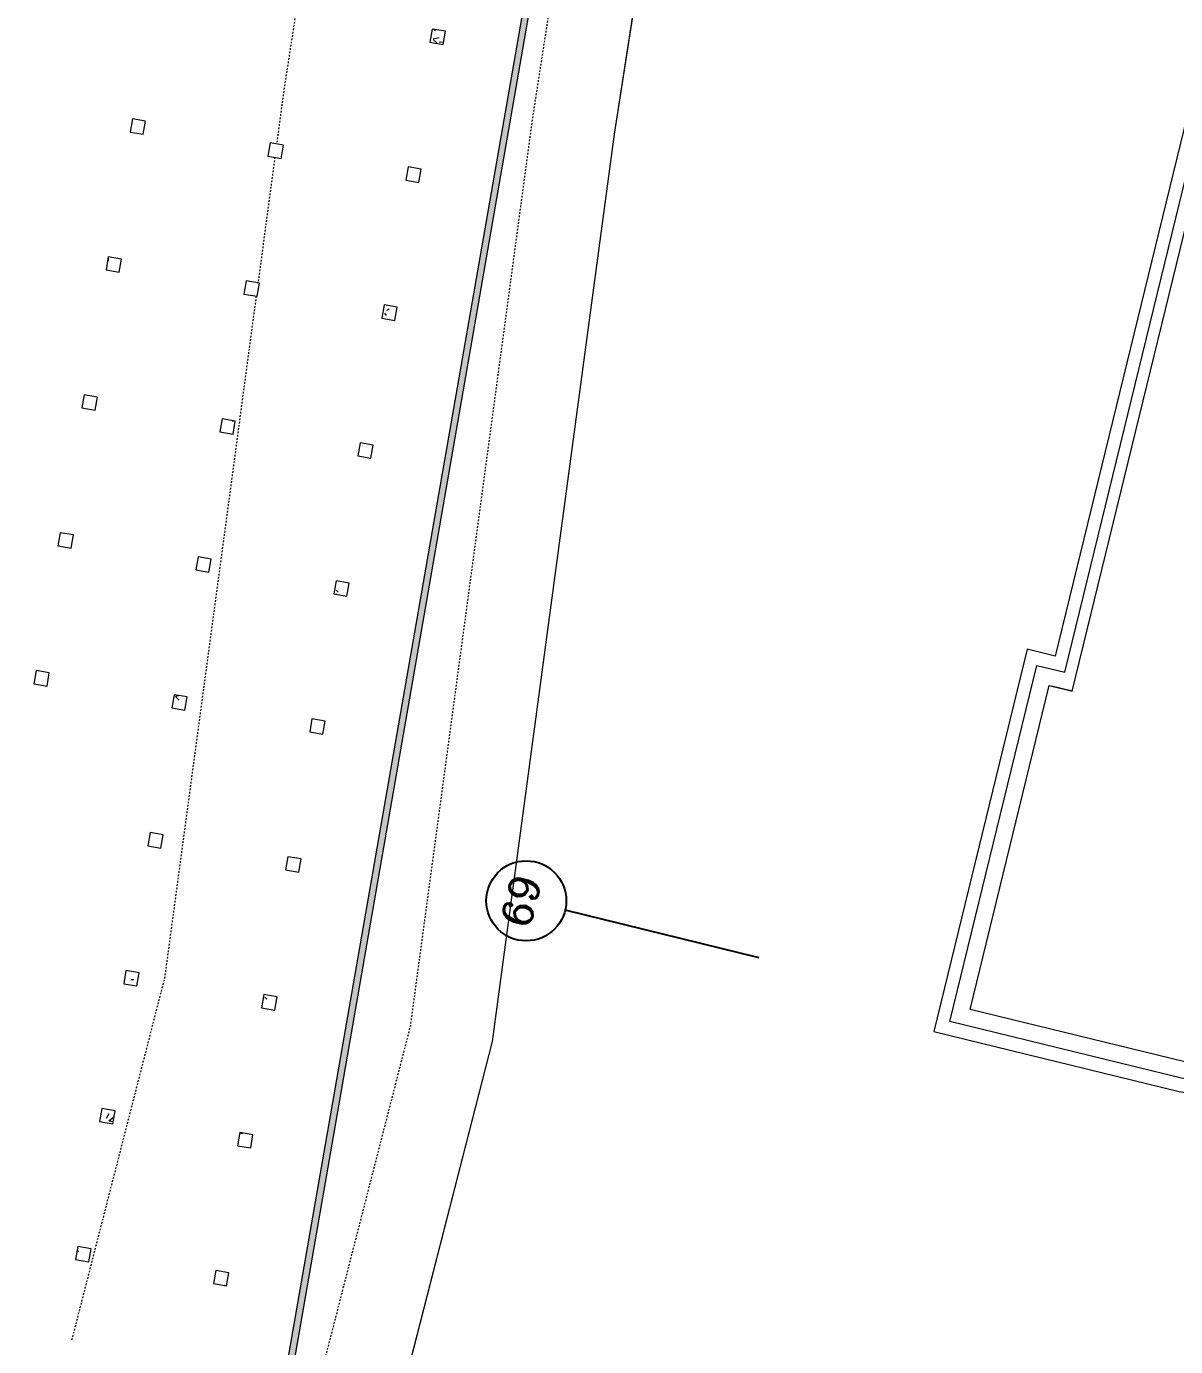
# Model space of a CAD drawing. Extents: x 274235 to 276654, y 142848 to 144425.
# Drawn here: x 276301.4 to 276370.4, y 143025.8 to 143105 of the extents above; entities that cross this region are included whole.
import ezdxf

# ---------------------------------------------------------------- set-up
doc = ezdxf.new("R2010")
doc.units = 0
doc.header["$LTSCALE"] = 1.5
for name, pattern in [('DASH', [0.35, 0.25, -0.1]), ('IMPORT-SITE-SETBACK$0$_ACM-G-DASHED _2_', [19.05, 12.7, -6.35]), ('IMPORT-SITE-SETBACK$0$_ACM-G-DIVIDE _2_', [31.75, 12.7, -6.35, 0, -6.35, 0, -6.35])]:
    doc.linetypes.add(name, pattern=pattern)
doc.layers.get('0').update_dxf_attribs({"linetype": 'CONTINUOUS', "lineweight": 0})
for name, color, linetype, lineweight in [('1-车站轮廓', 140, 'DASH', 13), ('_ACM-A-DETL', 7, 'CONTINUOUS', 5), ('_ACM-A-SITE-PROP-ESMT', 10, 'CONTINUOUS', 5), ('_ACM-A-WALL-FULL', 6, 'CONTINUOUS', 13), ('_ACM-A-WALL-PATT', 8, 'CONTINUOUS', 9), ('_ACM-S-STRU-CLOS', 5, 'CONTINUOUS', 5), ('SITE for basement_dwg', 8, 'CONTINUOUS', 5), ('SITE-SETBACK$0$_ACM-A-SITE-SETB-GREN', 7, 'IMPORT-SITE-SETBACK$0$_ACM-G-DIVIDE _2_', 18), ('SITE-SETBACK$0$_ACM-A-SITE-SETB-HIRS', 7, 'IMPORT-SITE-SETBACK$0$_ACM-G-DASHED _2_', 18), ('SITE-SETBACK$0$JZD', 250, 'CONTINUOUS', 5)]:
    doc.layers.add(name, color=color, linetype=linetype, lineweight=lineweight)
doc.layers.add('AXIS', color=3, linetype='CONTINUOUS')
doc.layers.add('AXIS_TEXT', color=7, linetype='CONTINUOUS')
doc.styles.add('Complex_1', font='complex_.ttf', dxfattribs={"height": 1765.656079})

# ---------------------------------------------------------------- blocks, each defined once
blk = doc.blocks.new('SITE for basement_dwg_JGTTYUYI-3970909-B1_Working')
at = {"color": 250, "lineweight": 5}
blk.add_line((5211452, -3358806), (5211452, -3360084), dxfattribs=at)
at = {"layer": '1-车站轮廓', "linetype": 'Continuous', "flags": 128}
for points in [[(5231145, -3343340), (5231452, -3346949), (5231452, -3360226), (5211452, -3360226), (5211452, -3358806), (5076652, -3358806), (5076652, -3364906), (5078452, -3364906), (5078452, -3360306), (5209652, -3360306), (5209652, -3362026), (5233252, -3362026), (5233252, -3346872), (5232941, -3343219)], [(5232143, -3343273), (5232452, -3346906), (5232452, -3361226), (5210452, -3361226), (5210452, -3359506), (5077652, -3359506), (5077652, -3364846)]]:
    blk.add_lwpolyline(points, dxfattribs=at)
at = {"layer": 'AXIS'}
blk.add_line((5231452, -3373244), (5231452, -3385244), dxfattribs=at)
blk.add_circle((5231452, -3387644), 2400, dxfattribs=at)
at = {"layer": 'AXIS_TEXT', "color": 7, "insert": (5230023, -3387060), "char_height": 1765.7, "width": 4015.59, "attachment_point": 1, "line_spacing_factor": 1.141342, "style": 'Complex_1'}
blk.add_mtext('69', dxfattribs=at)
blk = doc.blocks.new('SITE for basement_dwg_A$C2A366C87-3970910-B1_Working')
at = {"xscale": 0.001, "yscale": 0.001, "zscale": 0.001, "rotation": 256.2583456811273}
blk.add_blockref('SITE for basement_dwg_JGTTYUYI-3970909-B1_Working', (4772.274, 4435.724), dxfattribs=at)
blk = doc.blocks.new('SITE for basement_dwg-3947335-B1_Working')
at = {"layer": 'SITE-SETBACK$0$_ACM-A-SITE-SETB-GREN'}
blk.add_line((450118, 131688), (450415, 124088), dxfattribs=at)
at = {"layer": 'SITE-SETBACK$0$_ACM-A-SITE-SETB-GREN', "flags": 128}
for points in [[(449872, 140088), (449951, 135964), (450087, 132488)], [(450446, 123288), (452054, 82060), (450292, 59688)]]:
    blk.add_lwpolyline(points, dxfattribs=at)
at = {"layer": 'SITE-SETBACK$0$_ACM-A-SITE-SETB-HIRS', "flags": 128}
blk.add_lwpolyline([(441171, 257688), (447193, 257688), (445964, 215892), (464070, 215604), (464034, 183857), (464946, 136400), (467077, 81763), (463911, 41559), (467261, -31569), (445510, -54465), (417944, -54618), (414626, -54621), (411318, -54596), (408012, -54543), (404706, -54460), (401399, -54349), (398094, -54210), (394792, -54041), (391491, -53843), (388192, -53617), (384893, -53362), (381598, -53079), (378306, -52767), (375017, -52425), (371729, -52056), (368447, -51659), (365167, -51232), (361891, -50777), (358620, -50293), (355353, -49781), (352089, -49240), (348831, -48672), (345578, -48074), (342330, -47449), (339089, -46796), (335852, -46114), (332622, -45404), (329398, -44666), (326181, -43899), (322970, -43105), (320011, -42346), (292145, -31836), (279304, -27260), (276912, -26407), (227559, -8820), (178459, 5903), (177562, 21093), (169095, 20113), (166988, 17822), (159511, 52445), (159728, 58960), (160004, 60492), (159400, 67475), (158242, 76922), (156377, 88374), (154069, 96126), (153228, 103623), (148745, 257688)], dxfattribs=at)
at = {"layer": 'SITE-SETBACK$0$JZD', "flags": 128}
blk.add_lwpolyline([(469034, 183902), (469944, 136546), (472084, 81664), (468920, 41477), (472353, -33468), (447668, -59453), (417961, -59618), (414610, -59621), (411259, -59596), (407909, -59542), (404559, -59458), (401210, -59345), (397862, -59204), (394515, -59034), (391171, -58833), (387828, -58604), (384487, -58345), (381149, -58059), (377812, -57743), (374480, -57396), (371149, -57023)], dxfattribs=at)
at = {"xscale": 999.9999999999999, "yscale": 999.9999999999999, "zscale": 999.9999999999999, "rotation": 9.892455312898214}
blk.add_blockref('SITE for basement_dwg_A$C2A366C87-3970910-B1_Working', (264569, -107075), dxfattribs=at)
blk = doc.blocks.new('M_Concrete-Rectangular-Column - 800 x 800mm-V966-B1_Working')
at = {"layer": '_ACM-S-STRU-CLOS'}
h = blk.add_hatch(dxfattribs=at)
h.set_pattern_fill('FP_602', color=256, style=0, pattern_type=2)
h.set_pattern_definition([(50, (-1059004, -705204.6), (3643.682, -318.781), [381, -4191]), (355, (-1059004, -705204.6), (-704.856, 3821.136), [304.8, -3352.8]), (100.451, (-1058700.5, -705231), (2938.852, 3502.332), [323.8, -3561.801]), (46.184, (-1059004, -704188.6), (5421.582, -840.855), [571.5, -6286.5]), (96.636, (-1058552.3, -704258.6), (4748.051, 4948.551), [485.7, -5342.702]), (351.184, (-1059004, -704188.6), (4748.1, 4948.506), [457.2, -5029.2]), (21, (-1058496, -704442.6), (3032.288, -2045.3045), [381, -4191]), (326, (-1058496, -704442.6), (1236.042, 3683.762), [304.8, -3352.8]), (71.451, (-1058243.4, -704613), (4268.343, 1638.425), [323.8, -3561.801]), (37.5, (-1059004.1, -705204.6), (61.772, 1691.1008), [167.64, -3144.52, 167.64, -6601.46]), (37.5, (-1059004.1, -705204.6), (61.772, 1691.1008), [-3479.8, -3235.96, 167.64, -3197.86]), (7.5, (-1059004.1, -705204.6), (1336.3933, 2003.6115), [167.64, -1772.92, 167.64, -4351.02]), (7.5, (-1059004.1, -705204.6), (1336.3933, 2003.6115), [-2108.2, -3068.32, 167.64, -1115.06]), (327.5, (-1060137, -705204.6), (2711.8178, -114.5786), [167.64, -1102.36, -9220.2]), (327.5, (-1060137, -705204.6), (2711.8178, -114.5786), [-1270, 167.64, -3794.76, -5257.8]), (327.5, (-1060137, -705204.6), (2711.8178, -114.5786), [-5232.4, 167.64, -5090.16]), (317.5, (-1060645, -705204.6), (2962.5856, 508.5334), [167.64, -1483.36, -6365.24]), (317.5, (-1060645, -705204.6), (2962.5856, 508.5334), [-1651, 167.64, -2463.8, -3733.8]), (317.5, (-1060645, -705204.6), (2962.5856, 508.5334), [-4282.44, 167.64, -3566.16])])
h.paths.add_polyline_path([(400, -400), (400, 400), (-400, 400), (-400, -400)])
at = {"layer": '_ACM-A-DETL', "color": 250}
for p, q in [((400, 400), (-400, 400)), ((-400, 400), (-400, -400)), ((400, -400), (400, 400)), ((-400, -400), (400, -400))]:
    blk.add_line(p, q, dxfattribs=at)
blk = doc.blocks.new('M_Concrete-Rectangular-Column - 800 x 800mm-V967-B1_Working')
at = {"layer": '_ACM-S-STRU-CLOS'}
h = blk.add_hatch(dxfattribs=at)
h.set_pattern_fill('FP_603', color=256, style=0, pattern_type=2)
h.set_pattern_definition([(50, (-1059004, -696804.6), (3643.682, -318.781), [381, -4191]), (355, (-1059004, -696804.6), (-704.856, 3821.136), [304.8, -3352.8]), (100.451, (-1058700.5, -696831), (2938.852, 3502.332), [323.8, -3561.801]), (46.184, (-1059004, -695788.6), (5421.582, -840.855), [571.5, -6286.5]), (96.636, (-1058552.3, -695858.6), (4748.051, 4948.551), [485.7, -5342.702]), (351.184, (-1059004, -695788.6), (4748.1, 4948.506), [457.2, -5029.2]), (21, (-1058496, -696042.6), (3032.288, -2045.3045), [381, -4191]), (326, (-1058496, -696042.6), (1236.042, 3683.762), [304.8, -3352.8]), (71.451, (-1058243.4, -696213), (4268.343, 1638.425), [323.8, -3561.801]), (37.5, (-1059004.1, -696804.6), (61.772, 1691.1008), [167.64, -3144.52, 167.64, -6601.46]), (37.5, (-1059004.1, -696804.6), (61.772, 1691.1008), [-3479.8, -3235.96, 167.64, -3197.86]), (7.5, (-1059004.1, -696804.6), (1336.3933, 2003.6115), [167.64, -1772.92, 167.64, -4351.02]), (7.5, (-1059004.1, -696804.6), (1336.3933, 2003.6115), [-2108.2, -3068.32, 167.64, -1115.06]), (327.5, (-1060137, -696804.6), (2711.8178, -114.5786), [167.64, -1102.36, -9220.2]), (327.5, (-1060137, -696804.6), (2711.8178, -114.5786), [-1270, 167.64, -3794.76, -5257.8]), (327.5, (-1060137, -696804.6), (2711.8178, -114.5786), [-5232.4, 167.64, -5090.16]), (317.5, (-1060645, -696804.6), (2962.5856, 508.5334), [167.64, -1483.36, -6365.24]), (317.5, (-1060645, -696804.6), (2962.5856, 508.5334), [-1651, 167.64, -2463.8, -3733.8]), (317.5, (-1060645, -696804.6), (2962.5856, 508.5334), [-4282.44, 167.64, -3566.16])])
h.paths.add_polyline_path([(400, -400), (400, 400), (-400, 400), (-400, -400)])
at = {"layer": '_ACM-A-DETL', "color": 250}
for p, q in [((400, 400), (-400, 400)), ((-400, 400), (-400, -400)), ((400, -400), (400, 400)), ((-400, -400), (400, -400))]:
    blk.add_line(p, q, dxfattribs=at)
blk = doc.blocks.new('M_Concrete-Rectangular-Column - 800 x 800mm-V968-B1_Working')
at = {"layer": '_ACM-A-DETL', "color": 250}
for p, q in [((400, 400), (-400, 400)), ((-400, 400), (-400, -400)), ((400, -400), (400, 400)), ((-400, -400), (400, -400))]:
    blk.add_line(p, q, dxfattribs=at)
blk = doc.blocks.new('M_Concrete-Rectangular-Column - 800 x 800mm-V969-B1_Working')
at = {"layer": '_ACM-A-DETL', "color": 250}
for p, q in [((400, 400), (-400, 400)), ((-400, 400), (-400, -400)), ((400, -400), (400, 400)), ((-400, -400), (400, -400))]:
    blk.add_line(p, q, dxfattribs=at)
blk = doc.blocks.new('M_Concrete-Rectangular-Column - 800 x 800mm-V970-B1_Working')
at = {"layer": '_ACM-A-DETL', "color": 250}
for p, q in [((400, 400), (-400, 400)), ((-400, 400), (-400, -400)), ((400, -400), (400, 400)), ((-400, -400), (400, -400))]:
    blk.add_line(p, q, dxfattribs=at)
blk = doc.blocks.new('M_Concrete-Rectangular-Column - 800 x 800mm-V996-B1_Working')
at = {"layer": '_ACM-A-DETL', "color": 250}
for p, q in [((400, 400), (-400, 400)), ((-400, 400), (-400, -400)), ((400, -400), (400, 400)), ((-400, -400), (400, -400))]:
    blk.add_line(p, q, dxfattribs=at)
blk = doc.blocks.new('M_Concrete-Rectangular-Column - 800 x 800mm-V997-B1_Working')
at = {"layer": '_ACM-S-STRU-CLOS'}
h = blk.add_hatch(dxfattribs=at)
h.set_pattern_fill('FP_618', color=256, style=0, pattern_type=2)
h.set_pattern_definition([(50, (-1067404, -696804.6), (3643.682, -318.781), [381, -4191]), (355, (-1067404, -696804.6), (-704.856, 3821.136), [304.8, -3352.8]), (100.451, (-1067100.5, -696831), (2938.852, 3502.332), [323.8, -3561.801]), (46.184, (-1067404, -695788.6), (5421.582, -840.855), [571.5, -6286.5]), (96.636, (-1066952.3, -695858.6), (4748.051, 4948.551), [485.7, -5342.702]), (351.184, (-1067404, -695788.6), (4748.1, 4948.506), [457.2, -5029.2]), (21, (-1066896, -696042.6), (3032.288, -2045.3045), [381, -4191]), (326, (-1066896, -696042.6), (1236.042, 3683.762), [304.8, -3352.8]), (71.451, (-1066643.4, -696213), (4268.343, 1638.425), [323.8, -3561.801]), (37.5, (-1067404.1, -696804.6), (61.772, 1691.1008), [167.64, -3144.52, 167.64, -6601.46]), (37.5, (-1067404.1, -696804.6), (61.772, 1691.1008), [-3479.8, -3235.96, 167.64, -3197.86]), (7.5, (-1067404.1, -696804.6), (1336.3933, 2003.6115), [167.64, -1772.92, 167.64, -4351.02]), (7.5, (-1067404.1, -696804.6), (1336.3933, 2003.6115), [-2108.2, -3068.32, 167.64, -1115.06]), (327.5, (-1068537, -696804.6), (2711.8178, -114.5786), [167.64, -1102.36, -9220.2]), (327.5, (-1068537, -696804.6), (2711.8178, -114.5786), [-1270, 167.64, -3794.76, -5257.8]), (327.5, (-1068537, -696804.6), (2711.8178, -114.5786), [-5232.4, 167.64, -5090.16]), (317.5, (-1069045, -696804.6), (2962.5856, 508.5334), [167.64, -1483.36, -6365.24]), (317.5, (-1069045, -696804.6), (2962.5856, 508.5334), [-1651, 167.64, -2463.8, -3733.8]), (317.5, (-1069045, -696804.6), (2962.5856, 508.5334), [-4282.44, 167.64, -3566.16])])
h.paths.add_polyline_path([(400, -400), (400, 400), (-400, 400), (-400, -400)])
at = {"layer": '_ACM-A-DETL', "color": 250}
for p, q in [((400, 400), (-400, 400)), ((-400, 400), (-400, -400)), ((400, -400), (400, 400)), ((-400, -400), (400, -400))]:
    blk.add_line(p, q, dxfattribs=at)
blk = doc.blocks.new('M_Concrete-Rectangular-Column - 800 x 800mm-V998-B1_Working')
at = {"layer": '_ACM-S-STRU-CLOS'}
h = blk.add_hatch(dxfattribs=at)
h.set_pattern_fill('FP_619', color=256, style=0, pattern_type=2)
h.set_pattern_definition([(50, (-1067404, -688404.6), (3643.682, -318.781), [381, -4191]), (355, (-1067404, -688404.6), (-704.856, 3821.136), [304.8, -3352.8]), (100.451, (-1067100.5, -688431), (2938.852, 3502.332), [323.8, -3561.801]), (46.184, (-1067404, -687388.6), (5421.582, -840.855), [571.5, -6286.5]), (96.636, (-1066952.3, -687458.6), (4748.051, 4948.551), [485.7, -5342.702]), (351.184, (-1067404, -687388.6), (4748.1, 4948.506), [457.2, -5029.2]), (21, (-1066896, -687642.6), (3032.288, -2045.3045), [381, -4191]), (326, (-1066896, -687642.6), (1236.042, 3683.762), [304.8, -3352.8]), (71.451, (-1066643.4, -687813), (4268.343, 1638.425), [323.8, -3561.801]), (37.5, (-1067404.1, -688404.6), (61.772, 1691.1008), [167.64, -3144.52, 167.64, -6601.46]), (37.5, (-1067404.1, -688404.6), (61.772, 1691.1008), [-3479.8, -3235.96, 167.64, -3197.86]), (7.5, (-1067404.1, -688404.6), (1336.3933, 2003.6115), [167.64, -1772.92, 167.64, -4351.02]), (7.5, (-1067404.1, -688404.6), (1336.3933, 2003.6115), [-2108.2, -3068.32, 167.64, -1115.06]), (327.5, (-1068537, -688404.6), (2711.8178, -114.5786), [167.64, -1102.36, -9220.2]), (327.5, (-1068537, -688404.6), (2711.8178, -114.5786), [-1270, 167.64, -3794.76, -5257.8]), (327.5, (-1068537, -688404.6), (2711.8178, -114.5786), [-5232.4, 167.64, -5090.16]), (317.5, (-1069045, -688404.6), (2962.5856, 508.5334), [167.64, -1483.36, -6365.24]), (317.5, (-1069045, -688404.6), (2962.5856, 508.5334), [-1651, 167.64, -2463.8, -3733.8]), (317.5, (-1069045, -688404.6), (2962.5856, 508.5334), [-4282.44, 167.64, -3566.16])])
h.paths.add_polyline_path([(400, -400), (400, 400), (-400, 400), (-400, -400)])
at = {"layer": '_ACM-A-DETL', "color": 250}
for p, q in [((400, 400), (-400, 400)), ((-400, 400), (-400, -400)), ((400, -400), (400, 400)), ((-400, -400), (400, -400))]:
    blk.add_line(p, q, dxfattribs=at)
blk = doc.blocks.new('M_Concrete-Rectangular-Column - 800 x 800mm-V999-B1_Working')
at = {"layer": '_ACM-A-DETL', "color": 250}
for p, q in [((400, 400), (-400, 400)), ((-400, 400), (-400, -400)), ((400, -400), (400, 400)), ((-400, -400), (400, -400))]:
    blk.add_line(p, q, dxfattribs=at)
blk = doc.blocks.new('M_Concrete-Rectangular-Column - 800 x 800mm-V1000-B1_Working')
at = {"layer": '_ACM-S-STRU-CLOS'}
h = blk.add_hatch(dxfattribs=at)
h.set_pattern_fill('FP_620', color=256, style=0, pattern_type=2)
h.set_pattern_definition([(50, (-1067404, -671604.6), (3643.682, -318.781), [381, -4191]), (355, (-1067404, -671604.6), (-704.856, 3821.136), [304.8, -3352.8]), (100.451, (-1067100.5, -671631), (2938.852, 3502.332), [323.8, -3561.801]), (46.184, (-1067404, -670588.6), (5421.582, -840.855), [571.5, -6286.5]), (96.636, (-1066952.3, -670658.6), (4748.051, 4948.551), [485.7, -5342.702]), (351.184, (-1067404, -670588.6), (4748.1, 4948.506), [457.2, -5029.2]), (21, (-1066896, -670842.6), (3032.288, -2045.3045), [381, -4191]), (326, (-1066896, -670842.6), (1236.042, 3683.762), [304.8, -3352.8]), (71.451, (-1066643.4, -671013), (4268.343, 1638.425), [323.8, -3561.801]), (37.5, (-1067404.1, -671604.6), (61.772, 1691.1008), [167.64, -3144.52, 167.64, -6601.46]), (37.5, (-1067404.1, -671604.6), (61.772, 1691.1008), [-3479.8, -3235.96, 167.64, -3197.86]), (7.5, (-1067404.1, -671604.6), (1336.3933, 2003.6115), [167.64, -1772.92, 167.64, -4351.02]), (7.5, (-1067404.1, -671604.6), (1336.3933, 2003.6115), [-2108.2, -3068.32, 167.64, -1115.06]), (327.5, (-1068537, -671604.6), (2711.8178, -114.5786), [167.64, -1102.36, -9220.2]), (327.5, (-1068537, -671604.6), (2711.8178, -114.5786), [-1270, 167.64, -3794.76, -5257.8]), (327.5, (-1068537, -671604.6), (2711.8178, -114.5786), [-5232.4, 167.64, -5090.16]), (317.5, (-1069045, -671604.6), (2962.5856, 508.5334), [167.64, -1483.36, -6365.24]), (317.5, (-1069045, -671604.6), (2962.5856, 508.5334), [-1651, 167.64, -2463.8, -3733.8]), (317.5, (-1069045, -671604.6), (2962.5856, 508.5334), [-4282.44, 167.64, -3566.16])])
h.paths.add_polyline_path([(400, -400), (400, 400), (-400, 400), (-400, -400)])
at = {"layer": '_ACM-A-DETL', "color": 250}
for p, q in [((400, 400), (-400, 400)), ((-400, 400), (-400, -400)), ((400, -400), (400, 400)), ((-400, -400), (400, -400))]:
    blk.add_line(p, q, dxfattribs=at)
blk = doc.blocks.new('M_Concrete-Rectangular-Column - 800 x 800mm-V1001-B1_Working')
at = {"layer": '_ACM-S-STRU-CLOS'}
h = blk.add_hatch(dxfattribs=at)
h.set_pattern_fill('FP_621', color=256, style=0, pattern_type=2)
h.set_pattern_definition([(50, (-1067404, -663204.6), (3643.682, -318.781), [381, -4191]), (355, (-1067404, -663204.6), (-704.856, 3821.136), [304.8, -3352.8]), (100.451, (-1067100.5, -663231), (2938.852, 3502.332), [323.8, -3561.801]), (46.184, (-1067404, -662188.6), (5421.582, -840.855), [571.5, -6286.5]), (96.636, (-1066952.3, -662258.6), (4748.051, 4948.551), [485.7, -5342.702]), (351.184, (-1067404, -662188.6), (4748.1, 4948.506), [457.2, -5029.2]), (21, (-1066896, -662442.6), (3032.288, -2045.3045), [381, -4191]), (326, (-1066896, -662442.6), (1236.042, 3683.762), [304.8, -3352.8]), (71.451, (-1066643.4, -662613), (4268.343, 1638.425), [323.8, -3561.801]), (37.5, (-1067404.1, -663204.6), (61.772, 1691.1008), [167.64, -3144.52, 167.64, -6601.46]), (37.5, (-1067404.1, -663204.6), (61.772, 1691.1008), [-3479.8, -3235.96, 167.64, -3197.86]), (7.5, (-1067404.1, -663204.6), (1336.3933, 2003.6115), [167.64, -1772.92, 167.64, -4351.02]), (7.5, (-1067404.1, -663204.6), (1336.3933, 2003.6115), [-2108.2, -3068.32, 167.64, -1115.06]), (327.5, (-1068537, -663204.6), (2711.8178, -114.5786), [167.64, -1102.36, -9220.2]), (327.5, (-1068537, -663204.6), (2711.8178, -114.5786), [-1270, 167.64, -3794.76, -5257.8]), (327.5, (-1068537, -663204.6), (2711.8178, -114.5786), [-5232.4, 167.64, -5090.16]), (317.5, (-1069045, -663204.6), (2962.5856, 508.5334), [167.64, -1483.36, -6365.24]), (317.5, (-1069045, -663204.6), (2962.5856, 508.5334), [-1651, 167.64, -2463.8, -3733.8]), (317.5, (-1069045, -663204.6), (2962.5856, 508.5334), [-4282.44, 167.64, -3566.16])])
h.paths.add_polyline_path([(400, -400), (400, 400), (-400, 400), (-400, -400)])
at = {"layer": '_ACM-A-DETL', "color": 250}
for p, q in [((400, 400), (-400, 400)), ((-400, 400), (-400, -400)), ((400, -400), (400, 400)), ((-400, -400), (400, -400))]:
    blk.add_line(p, q, dxfattribs=at)
blk = doc.blocks.new('M_Concrete-Rectangular-Column - 800 x 800mm-V1002-B1_Working')
at = {"layer": '_ACM-S-STRU-CLOS'}
h = blk.add_hatch(dxfattribs=at)
h.set_pattern_fill('FP_622', color=256, style=0, pattern_type=2)
h.set_pattern_definition([(50, (-1067404, -654804.6), (3643.682, -318.781), [381, -4191]), (355, (-1067404, -654804.6), (-704.856, 3821.136), [304.8, -3352.8]), (100.451, (-1067100.5, -654831), (2938.852, 3502.332), [323.8, -3561.801]), (46.184, (-1067404, -653788.6), (5421.582, -840.855), [571.5, -6286.5]), (96.636, (-1066952.3, -653858.6), (4748.051, 4948.551), [485.7, -5342.702]), (351.184, (-1067404, -653788.6), (4748.1, 4948.506), [457.2, -5029.2]), (21, (-1066896, -654042.6), (3032.288, -2045.3045), [381, -4191]), (326, (-1066896, -654042.6), (1236.042, 3683.762), [304.8, -3352.8]), (71.451, (-1066643.4, -654213), (4268.343, 1638.425), [323.8, -3561.801]), (37.5, (-1067404.1, -654804.6), (61.772, 1691.1008), [167.64, -3144.52, 167.64, -6601.46]), (37.5, (-1067404.1, -654804.6), (61.772, 1691.1008), [-3479.8, -3235.96, 167.64, -3197.86]), (7.5, (-1067404.1, -654804.6), (1336.3933, 2003.6115), [167.64, -1772.92, 167.64, -4351.02]), (7.5, (-1067404.1, -654804.6), (1336.3933, 2003.6115), [-2108.2, -3068.32, 167.64, -1115.06]), (327.5, (-1068537, -654804.6), (2711.8178, -114.5786), [167.64, -1102.36, -9220.2]), (327.5, (-1068537, -654804.6), (2711.8178, -114.5786), [-1270, 167.64, -3794.76, -5257.8]), (327.5, (-1068537, -654804.6), (2711.8178, -114.5786), [-5232.4, 167.64, -5090.16]), (317.5, (-1069045, -654804.6), (2962.5856, 508.5334), [167.64, -1483.36, -6365.24]), (317.5, (-1069045, -654804.6), (2962.5856, 508.5334), [-1651, 167.64, -2463.8, -3733.8]), (317.5, (-1069045, -654804.6), (2962.5856, 508.5334), [-4282.44, 167.64, -3566.16])])
h.paths.add_polyline_path([(400, -400), (400, 400), (-400, 400), (-400, -400)])
at = {"layer": '_ACM-A-DETL', "color": 250}
for p, q in [((400, 400), (-400, 400)), ((-400, 400), (-400, -400)), ((400, -400), (400, 400)), ((-400, -400), (400, -400))]:
    blk.add_line(p, q, dxfattribs=at)
blk = doc.blocks.new('M_Concrete-Rectangular-Column - 800 x 800mm-V1003-B1_Working')
at = {"layer": '_ACM-S-STRU-CLOS'}
h = blk.add_hatch(dxfattribs=at)
h.set_pattern_fill('FP_623', color=256, style=0, pattern_type=2)
h.set_pattern_definition([(50, (-1067404, -646404.6), (3643.682, -318.781), [381, -4191]), (355, (-1067404, -646404.6), (-704.856, 3821.136), [304.8, -3352.8]), (100.451, (-1067100.5, -646431), (2938.852, 3502.332), [323.8, -3561.801]), (46.184, (-1067404, -645388.6), (5421.582, -840.855), [571.5, -6286.5]), (96.636, (-1066952.3, -645458.6), (4748.051, 4948.551), [485.7, -5342.702]), (351.184, (-1067404, -645388.6), (4748.1, 4948.506), [457.2, -5029.2]), (21, (-1066896, -645642.6), (3032.288, -2045.3045), [381, -4191]), (326, (-1066896, -645642.6), (1236.042, 3683.762), [304.8, -3352.8]), (71.451, (-1066643.4, -645813), (4268.343, 1638.425), [323.8, -3561.801]), (37.5, (-1067404.1, -646404.6), (61.772, 1691.1008), [167.64, -3144.52, 167.64, -6601.46]), (37.5, (-1067404.1, -646404.6), (61.772, 1691.1008), [-3479.8, -3235.96, 167.64, -3197.86]), (7.5, (-1067404.1, -646404.6), (1336.3933, 2003.6115), [167.64, -1772.92, 167.64, -4351.02]), (7.5, (-1067404.1, -646404.6), (1336.3933, 2003.6115), [-2108.2, -3068.32, 167.64, -1115.06]), (327.5, (-1068537, -646404.6), (2711.8178, -114.5786), [167.64, -1102.36, -9220.2]), (327.5, (-1068537, -646404.6), (2711.8178, -114.5786), [-1270, 167.64, -3794.76, -5257.8]), (327.5, (-1068537, -646404.6), (2711.8178, -114.5786), [-5232.4, 167.64, -5090.16]), (317.5, (-1069045, -646404.6), (2962.5856, 508.5334), [167.64, -1483.36, -6365.24]), (317.5, (-1069045, -646404.6), (2962.5856, 508.5334), [-1651, 167.64, -2463.8, -3733.8]), (317.5, (-1069045, -646404.6), (2962.5856, 508.5334), [-4282.44, 167.64, -3566.16])])
h.paths.add_polyline_path([(400, -400), (400, 400), (-400, 400), (-400, -400)])
at = {"layer": '_ACM-A-DETL', "color": 250}
for p, q in [((400, 400), (-400, 400)), ((-400, 400), (-400, -400)), ((400, -400), (400, 400)), ((-400, -400), (400, -400))]:
    blk.add_line(p, q, dxfattribs=at)
blk = doc.blocks.new('M_Concrete-Rectangular-Column - 800 x 800mm-V1004-B1_Working')
at = {"layer": '_ACM-S-STRU-CLOS'}
h = blk.add_hatch(dxfattribs=at)
h.set_pattern_fill('FP_624', color=256, style=0, pattern_type=2)
h.set_pattern_definition([(50, (-1067404, -638004.6), (3643.682, -318.781), [381, -4191]), (355, (-1067404, -638004.6), (-704.856, 3821.136), [304.8, -3352.8]), (100.451, (-1067100.5, -638031), (2938.852, 3502.332), [323.8, -3561.801]), (46.184, (-1067404, -636988.6), (5421.582, -840.855), [571.5, -6286.5]), (96.636, (-1066952.3, -637058.6), (4748.051, 4948.551), [485.7, -5342.702]), (351.184, (-1067404, -636988.6), (4748.1, 4948.506), [457.2, -5029.2]), (21, (-1066896, -637242.6), (3032.288, -2045.3045), [381, -4191]), (326, (-1066896, -637242.6), (1236.042, 3683.762), [304.8, -3352.8]), (71.451, (-1066643.4, -637413), (4268.343, 1638.425), [323.8, -3561.801]), (37.5, (-1067404.1, -638004.6), (61.772, 1691.1008), [167.64, -3144.52, 167.64, -6601.46]), (37.5, (-1067404.1, -638004.6), (61.772, 1691.1008), [-3479.8, -3235.96, 167.64, -3197.86]), (7.5, (-1067404.1, -638004.6), (1336.3933, 2003.6115), [167.64, -1772.92, 167.64, -4351.02]), (7.5, (-1067404.1, -638004.6), (1336.3933, 2003.6115), [-2108.2, -3068.32, 167.64, -1115.06]), (327.5, (-1068537, -638004.6), (2711.8178, -114.5786), [167.64, -1102.36, -9220.2]), (327.5, (-1068537, -638004.6), (2711.8178, -114.5786), [-1270, 167.64, -3794.76, -5257.8]), (327.5, (-1068537, -638004.6), (2711.8178, -114.5786), [-5232.4, 167.64, -5090.16]), (317.5, (-1069045, -638004.6), (2962.5856, 508.5334), [167.64, -1483.36, -6365.24]), (317.5, (-1069045, -638004.6), (2962.5856, 508.5334), [-1651, 167.64, -2463.8, -3733.8]), (317.5, (-1069045, -638004.6), (2962.5856, 508.5334), [-4282.44, 167.64, -3566.16])])
h.paths.add_polyline_path([(400, -400), (400, 400), (-400, 400), (-400, -400)])
at = {"layer": '_ACM-A-DETL', "color": 250}
for p, q in [((400, 400), (-400, 400)), ((-400, 400), (-400, -400)), ((400, -400), (400, 400)), ((-400, -400), (400, -400))]:
    blk.add_line(p, q, dxfattribs=at)
blk = doc.blocks.new('M_Concrete-Rectangular-Column - 800 x 800mm-V1024-B1_Working')
at = {"layer": '_ACM-S-STRU-CLOS'}
h = blk.add_hatch(dxfattribs=at)
h.set_pattern_fill('FP_640', color=256, style=0, pattern_type=2)
h.set_pattern_definition([(50, (-1075804, -713604.6), (3643.682, -318.781), [381, -4191]), (355, (-1075804, -713604.6), (-704.856, 3821.136), [304.8, -3352.8]), (100.451, (-1075500.5, -713631), (2938.852, 3502.332), [323.8, -3561.801]), (46.184, (-1075804, -712588.6), (5421.582, -840.855), [571.5, -6286.5]), (96.636, (-1075352.3, -712658.6), (4748.051, 4948.551), [485.7, -5342.702]), (351.184, (-1075804, -712588.6), (4748.1, 4948.506), [457.2, -5029.2]), (21, (-1075296, -712842.6), (3032.288, -2045.3045), [381, -4191]), (326, (-1075296, -712842.6), (1236.042, 3683.762), [304.8, -3352.8]), (71.451, (-1075043.4, -713013), (4268.3425, 1638.425), [323.8, -3561.801]), (37.5, (-1075804.1, -713604.6), (61.772, 1691.1008), [167.64, -3144.52, 167.64, -6601.46]), (37.5, (-1075804.1, -713604.6), (61.772, 1691.1008), [-3479.8, -3235.96, 167.64, -3197.86]), (7.5, (-1075804.1, -713604.6), (1336.3933, 2003.6115), [167.64, -1772.92, 167.64, -4351.02]), (7.5, (-1075804.1, -713604.6), (1336.3933, 2003.6115), [-2108.2, -3068.32, 167.64, -1115.06]), (327.5, (-1076937, -713604.6), (2711.8178, -114.5786), [167.64, -1102.36, -9220.2]), (327.5, (-1076937, -713604.6), (2711.8178, -114.5786), [-1270, 167.64, -3794.76, -5257.8]), (327.5, (-1076937, -713604.6), (2711.8178, -114.5786), [-5232.4, 167.64, -5090.16]), (317.5, (-1077445, -713604.6), (2962.5856, 508.5334), [167.64, -1483.36, -6365.24]), (317.5, (-1077445, -713604.6), (2962.5856, 508.5334), [-1651, 167.64, -2463.8, -3733.8]), (317.5, (-1077445, -713604.6), (2962.5856, 508.5334), [-4282.44, 167.64, -3566.16])])
h.paths.add_polyline_path([(400, -400), (400, 400), (-400, 400), (-400, -400)])
at = {"layer": '_ACM-A-DETL', "color": 250}
for p, q in [((400, 400), (-400, 400)), ((-400, 400), (-400, -400)), ((400, -400), (400, 400)), ((-400, -400), (400, -400))]:
    blk.add_line(p, q, dxfattribs=at)
blk = doc.blocks.new('M_Concrete-Rectangular-Column - 800 x 800mm-V1025-B1_Working')
at = {"layer": '_ACM-A-DETL', "color": 250}
for p, q in [((400, 400), (-400, 400)), ((-400, 400), (-400, -400)), ((400, -400), (400, 400)), ((-400, -400), (400, -400))]:
    blk.add_line(p, q, dxfattribs=at)
blk = doc.blocks.new('M_Concrete-Rectangular-Column - 800 x 800mm-V1026-B1_Working')
at = {"layer": '_ACM-S-STRU-CLOS'}
h = blk.add_hatch(dxfattribs=at)
h.set_pattern_fill('FP_641', color=256, style=0, pattern_type=2)
h.set_pattern_definition([(50, (-1075804, -696804.6), (3643.682, -318.781), [381, -4191]), (355, (-1075804, -696804.6), (-704.856, 3821.136), [304.8, -3352.8]), (100.451, (-1075500.5, -696831), (2938.852, 3502.332), [323.8, -3561.801]), (46.184, (-1075804, -695788.6), (5421.582, -840.855), [571.5, -6286.5]), (96.636, (-1075352.3, -695858.6), (4748.051, 4948.551), [485.7, -5342.702]), (351.184, (-1075804, -695788.6), (4748.1, 4948.506), [457.2, -5029.2]), (21, (-1075296, -696042.6), (3032.288, -2045.3045), [381, -4191]), (326, (-1075296, -696042.6), (1236.042, 3683.762), [304.8, -3352.8]), (71.451, (-1075043.4, -696213), (4268.3425, 1638.425), [323.8, -3561.801]), (37.5, (-1075804.1, -696804.6), (61.772, 1691.1008), [167.64, -3144.52, 167.64, -6601.46]), (37.5, (-1075804.1, -696804.6), (61.772, 1691.1008), [-3479.8, -3235.96, 167.64, -3197.86]), (7.5, (-1075804.1, -696804.6), (1336.3933, 2003.6115), [167.64, -1772.92, 167.64, -4351.02]), (7.5, (-1075804.1, -696804.6), (1336.3933, 2003.6115), [-2108.2, -3068.32, 167.64, -1115.06]), (327.5, (-1076937, -696804.6), (2711.8178, -114.5786), [167.64, -1102.36, -9220.2]), (327.5, (-1076937, -696804.6), (2711.8178, -114.5786), [-1270, 167.64, -3794.76, -5257.8]), (327.5, (-1076937, -696804.6), (2711.8178, -114.5786), [-5232.4, 167.64, -5090.16]), (317.5, (-1077445, -696804.6), (2962.5856, 508.5334), [167.64, -1483.36, -6365.24]), (317.5, (-1077445, -696804.6), (2962.5856, 508.5334), [-1651, 167.64, -2463.8, -3733.8]), (317.5, (-1077445, -696804.6), (2962.5856, 508.5334), [-4282.44, 167.64, -3566.16])])
h.paths.add_polyline_path([(400, -400), (400, 400), (-400, 400), (-400, -400)])
at = {"layer": '_ACM-A-DETL', "color": 250}
for p, q in [((400, 400), (-400, 400)), ((-400, 400), (-400, -400)), ((400, -400), (400, 400)), ((-400, -400), (400, -400))]:
    blk.add_line(p, q, dxfattribs=at)
blk = doc.blocks.new('M_Concrete-Rectangular-Column - 800 x 800mm-V1027-B1_Working')
at = {"layer": '_ACM-A-DETL', "color": 250}
for p, q in [((400, 400), (-400, 400)), ((-400, 400), (-400, -400)), ((400, -400), (400, 400)), ((-400, -400), (400, -400))]:
    blk.add_line(p, q, dxfattribs=at)
blk = doc.blocks.new('M_Concrete-Rectangular-Column - 800 x 800mm-V1028-B1_Working')
at = {"layer": '_ACM-S-STRU-CLOS'}
h = blk.add_hatch(dxfattribs=at)
h.set_pattern_fill('FP_642', color=256, style=0, pattern_type=2)
h.set_pattern_definition([(50, (-1075804, -680004.6), (3643.682, -318.781), [381, -4191]), (355, (-1075804, -680004.6), (-704.856, 3821.136), [304.8, -3352.8]), (100.451, (-1075500.5, -680031), (2938.852, 3502.332), [323.8, -3561.801]), (46.184, (-1075804, -678988.6), (5421.582, -840.855), [571.5, -6286.5]), (96.636, (-1075352.3, -679058.6), (4748.051, 4948.551), [485.7, -5342.702]), (351.184, (-1075804, -678988.6), (4748.1, 4948.506), [457.2, -5029.2]), (21, (-1075296, -679242.6), (3032.288, -2045.3045), [381, -4191]), (326, (-1075296, -679242.6), (1236.042, 3683.762), [304.8, -3352.8]), (71.451, (-1075043.4, -679413), (4268.343, 1638.425), [323.8, -3561.801]), (37.5, (-1075804.1, -680004.6), (61.772, 1691.1008), [167.64, -3144.52, 167.64, -6601.46]), (37.5, (-1075804.1, -680004.6), (61.772, 1691.1008), [-3479.8, -3235.96, 167.64, -3197.86]), (7.5, (-1075804.1, -680004.6), (1336.3933, 2003.6115), [167.64, -1772.92, 167.64, -4351.02]), (7.5, (-1075804.1, -680004.6), (1336.3933, 2003.6115), [-2108.2, -3068.32, 167.64, -1115.06]), (327.5, (-1076937, -680004.6), (2711.8178, -114.5786), [167.64, -1102.36, -9220.2]), (327.5, (-1076937, -680004.6), (2711.8178, -114.5786), [-1270, 167.64, -3794.76, -5257.8]), (327.5, (-1076937, -680004.6), (2711.8178, -114.5786), [-5232.4, 167.64, -5090.16]), (317.5, (-1077445, -680004.6), (2962.5856, 508.5334), [167.64, -1483.36, -6365.24]), (317.5, (-1077445, -680004.6), (2962.5856, 508.5334), [-1651, 167.64, -2463.8, -3733.8]), (317.5, (-1077445, -680004.6), (2962.5856, 508.5334), [-4282.44, 167.64, -3566.16])])
h.paths.add_polyline_path([(400, -400), (400, 400), (-400, 400), (-400, -400)])
at = {"layer": '_ACM-A-DETL', "color": 250}
for p, q in [((400, 400), (-400, 400)), ((-400, 400), (-400, -400)), ((400, -400), (400, 400)), ((-400, -400), (400, -400))]:
    blk.add_line(p, q, dxfattribs=at)
blk = doc.blocks.new('M_Concrete-Rectangular-Column - 800 x 800mm-V1029-B1_Working')
at = {"layer": '_ACM-A-DETL', "color": 250}
for p, q in [((400, 400), (-400, 400)), ((-400, 400), (-400, -400)), ((400, -400), (400, 400)), ((-400, -400), (400, -400))]:
    blk.add_line(p, q, dxfattribs=at)
blk = doc.blocks.new('M_Concrete-Rectangular-Column - 800 x 800mm-V1030-B1_Working')
at = {"layer": '_ACM-A-DETL', "color": 250}
for p, q in [((400, 400), (-400, 400)), ((-400, 400), (-400, -400)), ((400, -400), (400, 400)), ((-400, -400), (400, -400))]:
    blk.add_line(p, q, dxfattribs=at)
blk = doc.blocks.new('M_Concrete-Rectangular-Column - 800 x 800mm-V1031-B1_Working')
at = {"layer": '_ACM-S-STRU-CLOS'}
h = blk.add_hatch(dxfattribs=at)
h.set_pattern_fill('FP_643', color=256, style=0, pattern_type=2)
h.set_pattern_definition([(50, (-1075804, -654804.6), (3643.682, -318.781), [381, -4191]), (355, (-1075804, -654804.6), (-704.856, 3821.136), [304.8, -3352.8]), (100.451, (-1075500.5, -654831), (2938.852, 3502.332), [323.8, -3561.801]), (46.184, (-1075804, -653788.6), (5421.582, -840.855), [571.5, -6286.5]), (96.636, (-1075352.3, -653858.6), (4748.051, 4948.551), [485.7, -5342.702]), (351.184, (-1075804, -653788.6), (4748.1, 4948.506), [457.2, -5029.2]), (21, (-1075296, -654042.6), (3032.288, -2045.3045), [381, -4191]), (326, (-1075296, -654042.6), (1236.042, 3683.762), [304.8, -3352.8]), (71.451, (-1075043.4, -654213), (4268.343, 1638.425), [323.8, -3561.801]), (37.5, (-1075804.1, -654804.6), (61.772, 1691.1008), [167.64, -3144.52, 167.64, -6601.46]), (37.5, (-1075804.1, -654804.6), (61.772, 1691.1008), [-3479.8, -3235.96, 167.64, -3197.86]), (7.5, (-1075804.1, -654804.6), (1336.3933, 2003.6115), [167.64, -1772.92, 167.64, -4351.02]), (7.5, (-1075804.1, -654804.6), (1336.3933, 2003.6115), [-2108.2, -3068.32, 167.64, -1115.06]), (327.5, (-1076937, -654804.6), (2711.8178, -114.5786), [167.64, -1102.36, -9220.2]), (327.5, (-1076937, -654804.6), (2711.8178, -114.5786), [-1270, 167.64, -3794.76, -5257.8]), (327.5, (-1076937, -654804.6), (2711.8178, -114.5786), [-5232.4, 167.64, -5090.16]), (317.5, (-1077445, -654804.6), (2962.5856, 508.5334), [167.64, -1483.36, -6365.24]), (317.5, (-1077445, -654804.6), (2962.5856, 508.5334), [-1651, 167.64, -2463.8, -3733.8]), (317.5, (-1077445, -654804.6), (2962.5856, 508.5334), [-4282.44, 167.64, -3566.16])])
h.paths.add_polyline_path([(400, -400), (400, 400), (-400, 400), (-400, -400)])
at = {"layer": '_ACM-A-DETL', "color": 250}
for p, q in [((400, 400), (-400, 400)), ((-400, 400), (-400, -400)), ((400, -400), (400, 400)), ((-400, -400), (400, -400))]:
    blk.add_line(p, q, dxfattribs=at)
blk = doc.blocks.new('M_Concrete-Rectangular-Column - 800 x 800mm-V1032-B1_Working')
at = {"layer": '_ACM-S-STRU-CLOS'}
h = blk.add_hatch(dxfattribs=at)
h.set_pattern_fill('FP_644', color=256, style=0, pattern_type=2)
h.set_pattern_definition([(50, (-1075804, -646404.6), (3643.682, -318.781), [381, -4191]), (355, (-1075804, -646404.6), (-704.856, 3821.136), [304.8, -3352.8]), (100.451, (-1075500.5, -646431), (2938.852, 3502.332), [323.8, -3561.801]), (46.184, (-1075804, -645388.6), (5421.582, -840.855), [571.5, -6286.5]), (96.636, (-1075352.3, -645458.6), (4748.051, 4948.551), [485.7, -5342.702]), (351.184, (-1075804, -645388.6), (4748.1, 4948.506), [457.2, -5029.2]), (21, (-1075296, -645642.6), (3032.288, -2045.3045), [381, -4191]), (326, (-1075296, -645642.6), (1236.042, 3683.762), [304.8, -3352.8]), (71.451, (-1075043.4, -645813), (4268.343, 1638.425), [323.8, -3561.801]), (37.5, (-1075804.1, -646404.6), (61.772, 1691.1008), [167.64, -3144.52, 167.64, -6601.46]), (37.5, (-1075804.1, -646404.6), (61.772, 1691.1008), [-3479.8, -3235.96, 167.64, -3197.86]), (7.5, (-1075804.1, -646404.6), (1336.3933, 2003.6115), [167.64, -1772.92, 167.64, -4351.02]), (7.5, (-1075804.1, -646404.6), (1336.3933, 2003.6115), [-2108.2, -3068.32, 167.64, -1115.06]), (327.5, (-1076937, -646404.6), (2711.8178, -114.5786), [167.64, -1102.36, -9220.2]), (327.5, (-1076937, -646404.6), (2711.8178, -114.5786), [-1270, 167.64, -3794.76, -5257.8]), (327.5, (-1076937, -646404.6), (2711.8178, -114.5786), [-5232.4, 167.64, -5090.16]), (317.5, (-1077445, -646404.6), (2962.5856, 508.5334), [167.64, -1483.36, -6365.24]), (317.5, (-1077445, -646404.6), (2962.5856, 508.5334), [-1651, 167.64, -2463.8, -3733.8]), (317.5, (-1077445, -646404.6), (2962.5856, 508.5334), [-4282.44, 167.64, -3566.16])])
h.paths.add_polyline_path([(400, -400), (400, 400), (-400, 400), (-400, -400)])
at = {"layer": '_ACM-A-DETL', "color": 250}
for p, q in [((400, 400), (-400, 400)), ((-400, 400), (-400, -400)), ((400, -400), (400, 400)), ((-400, -400), (400, -400))]:
    blk.add_line(p, q, dxfattribs=at)
blk = doc.blocks.new('M_Concrete-Rectangular-Column - 800 x 800mm-V1033-B1_Working')
at = {"layer": '_ACM-S-STRU-CLOS'}
h = blk.add_hatch(dxfattribs=at)
h.set_pattern_fill('FP_645', color=256, style=0, pattern_type=2)
h.set_pattern_definition([(50, (-1075804, -638004.6), (3643.682, -318.781), [381, -4191]), (355, (-1075804, -638004.6), (-704.856, 3821.136), [304.8, -3352.8]), (100.451, (-1075500.5, -638031), (2938.852, 3502.332), [323.8, -3561.801]), (46.184, (-1075804, -636988.6), (5421.582, -840.855), [571.5, -6286.5]), (96.636, (-1075352.3, -637058.6), (4748.051, 4948.551), [485.7, -5342.702]), (351.184, (-1075804, -636988.6), (4748.1, 4948.506), [457.2, -5029.2]), (21, (-1075296, -637242.6), (3032.288, -2045.3045), [381, -4191]), (326, (-1075296, -637242.6), (1236.042, 3683.762), [304.8, -3352.8]), (71.451, (-1075043.4, -637413), (4268.343, 1638.425), [323.8, -3561.801]), (37.5, (-1075804.1, -638004.6), (61.772, 1691.1008), [167.64, -3144.52, 167.64, -6601.46]), (37.5, (-1075804.1, -638004.6), (61.772, 1691.1008), [-3479.8, -3235.96, 167.64, -3197.86]), (7.5, (-1075804.1, -638004.6), (1336.3933, 2003.6115), [167.64, -1772.92, 167.64, -4351.02]), (7.5, (-1075804.1, -638004.6), (1336.3933, 2003.6115), [-2108.2, -3068.32, 167.64, -1115.06]), (327.5, (-1076937, -638004.6), (2711.8178, -114.5786), [167.64, -1102.36, -9220.2]), (327.5, (-1076937, -638004.6), (2711.8178, -114.5786), [-1270, 167.64, -3794.76, -5257.8]), (327.5, (-1076937, -638004.6), (2711.8178, -114.5786), [-5232.4, 167.64, -5090.16]), (317.5, (-1077445, -638004.6), (2962.5856, 508.5334), [167.64, -1483.36, -6365.24]), (317.5, (-1077445, -638004.6), (2962.5856, 508.5334), [-1651, 167.64, -2463.8, -3733.8]), (317.5, (-1077445, -638004.6), (2962.5856, 508.5334), [-4282.44, 167.64, -3566.16])])
h.paths.add_polyline_path([(400, -400), (400, 400), (-400, 400), (-400, -400)])
at = {"layer": '_ACM-A-DETL', "color": 250}
for p, q in [((400, 400), (-400, 400)), ((-400, 400), (-400, -400)), ((400, -400), (400, 400)), ((-400, -400), (400, -400))]:
    blk.add_line(p, q, dxfattribs=at)
blk = doc.blocks.new('Family - ___-3630293-B1_Working')
at = {"layer": '_ACM-A-SITE-PROP-ESMT'}
for p, q in [((1086341, 757019), (1087250, 709663)), ((1087250, 709663), (1089391, 654780)), ((1089391, 654780), (1086226, 614593))]:
    blk.add_line(p, q, dxfattribs=at)
blk = doc.blocks.new('BASEMENT20250512')
at = {"layer": '_ACM-A-WALL-PATT', "lineweight": 5}
blk.add_hatch(color=256, dxfattribs=at).paths.add_polyline_path([(1080576.9151, 544604.4554), (1080976.9151, 545025.5145), (1080976.9151, 788241.566), (1080576.9151, 788241.566), (1080576.9151, 545185.2228)])
at = {"layer": '_ACM-A-WALL-FULL', "lineweight": 9}
for p, q in [((1080976.9151, 545025.5145), (1080976.9151, 788641.566)), ((1080576.9151, 746804.5653), (1080576.9151, 545185.2228))]:
    blk.add_line(p, q, dxfattribs=at)
at = {"layer": '_ACM-A-SITE-PROP-ESMT'}
blk.add_blockref('Family - ___-3630293-B1_Working', (0, 0), dxfattribs=at)
at = {"layer": '_ACM-S-STRU-CLOS'}
for name, p in [('M_Concrete-Rectangular-Column - 800 x 800mm-V1024-B1_Working', (1075804.1232, 713604.5654)), ('M_Concrete-Rectangular-Column - 800 x 800mm-V966-B1_Working', (1059004.1232, 705204.5655)), ('M_Concrete-Rectangular-Column - 800 x 800mm-V996-B1_Working', (1067404.1232, 705204.5655)), ('M_Concrete-Rectangular-Column - 800 x 800mm-V1025-B1_Working', (1075804.1232, 705204.5655)), ('M_Concrete-Rectangular-Column - 800 x 800mm-V967-B1_Working', (1059004.1232, 696804.5655)), ('M_Concrete-Rectangular-Column - 800 x 800mm-V997-B1_Working', (1067404.1232, 696804.5655)), ('M_Concrete-Rectangular-Column - 800 x 800mm-V1026-B1_Working', (1075804.1232, 696804.5655)), ('M_Concrete-Rectangular-Column - 800 x 800mm-V968-B1_Working', (1059004.1232, 688404.5655)), ('M_Concrete-Rectangular-Column - 800 x 800mm-V998-B1_Working', (1067404.1232, 688404.5655)), ('M_Concrete-Rectangular-Column - 800 x 800mm-V1027-B1_Working', (1075804.1232, 688404.5655)), ('M_Concrete-Rectangular-Column - 800 x 800mm-V969-B1_Working', (1059004.1232, 680004.5655)), ('M_Concrete-Rectangular-Column - 800 x 800mm-V999-B1_Working', (1067404.1232, 680004.5655)), ('M_Concrete-Rectangular-Column - 800 x 800mm-V1028-B1_Working', (1075804.1232, 680004.5655)), ('M_Concrete-Rectangular-Column - 800 x 800mm-V970-B1_Working', (1059004.1232, 671604.5656)), ('M_Concrete-Rectangular-Column - 800 x 800mm-V1000-B1_Working', (1067404.1232, 671604.5656)), ('M_Concrete-Rectangular-Column - 800 x 800mm-V1029-B1_Working', (1075804.1232, 671604.5656)), ('M_Concrete-Rectangular-Column - 800 x 800mm-V1001-B1_Working', (1067404.1232, 663204.5656)), ('M_Concrete-Rectangular-Column - 800 x 800mm-V1030-B1_Working', (1075804.1232, 663204.5656)), ('M_Concrete-Rectangular-Column - 800 x 800mm-V1002-B1_Working', (1067404.1232, 654804.5656)), ('M_Concrete-Rectangular-Column - 800 x 800mm-V1031-B1_Working', (1075804.1232, 654804.5656)), ('M_Concrete-Rectangular-Column - 800 x 800mm-V1003-B1_Working', (1067404.1232, 646404.5657)), ('M_Concrete-Rectangular-Column - 800 x 800mm-V1032-B1_Working', (1075804.1232, 646404.5657)), ('M_Concrete-Rectangular-Column - 800 x 800mm-V1004-B1_Working', (1067404.1232, 638004.5657)), ('M_Concrete-Rectangular-Column - 800 x 800mm-V1033-B1_Working', (1075804.1232, 638004.5657))]:
    blk.add_blockref(name, p, dxfattribs=at)
at = {"layer": 'SITE for basement_dwg', "color": 250}
blk.add_blockref('SITE for basement_dwg-3947335-B1_Working', (617306.3804, 573116.7708), dxfattribs=at)
blk = doc.blocks.new('Family - ___-3630293-F5_Working')
at = {"layer": '_ACM-A-SITE-PROP-ESMT'}
for p, q in [((1086341, 757019), (1087250, 709663)), ((1087250, 709663), (1089391, 654780)), ((1089391, 654780), (1086226, 614593))]:
    blk.add_line(p, q, dxfattribs=at)
blk = doc.blocks.new('5f0512')
at = {"layer": '_ACM-A-SITE-PROP-ESMT'}
blk.add_blockref('Family - ___-3630293-F5_Working', (-1000204.1235, -730404.5654), dxfattribs=at)

msp = doc.modelspace()

# ---------------------------------------------------------------- block references
at = {"xscale": 0.0009999999999999994, "yscale": 0.001, "zscale": 0.001, "rotation": 350.1075696352769}
msp.add_blockref('BASEMENT20250512', (275143.722, 142586.221), dxfattribs=at)

# ---------------------------------------------------------------- next in the draw order: block references
msp.add_blockref('5f0512', (276254.538, 143133.932), dxfattribs=at)

doc.saveas('drawing.dxf')
